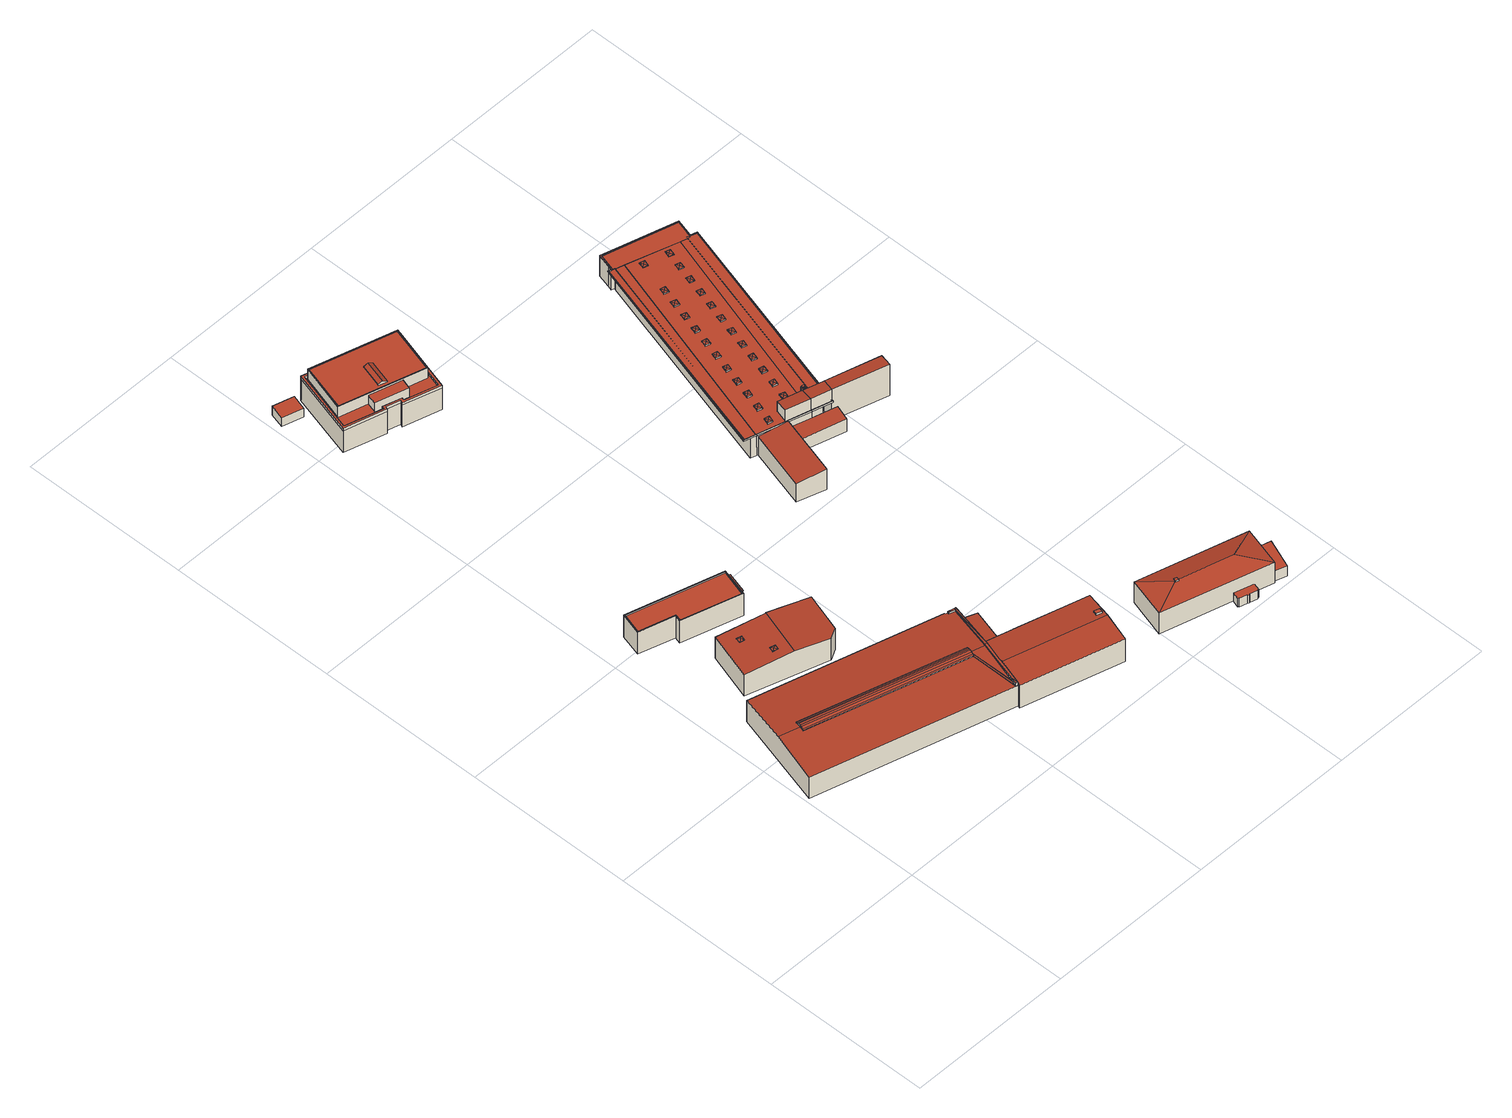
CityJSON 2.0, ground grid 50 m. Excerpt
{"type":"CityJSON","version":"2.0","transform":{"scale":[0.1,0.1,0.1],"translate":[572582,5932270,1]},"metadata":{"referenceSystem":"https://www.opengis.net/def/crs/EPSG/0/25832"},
"CityObjects":{
"building1":{"type":"Building","attributes":{"Grundfläche 2D":"227.270255","Grundhöhe NN":"1.413"},"children":["building1-1"],"geometry":[{"type":"Solid","lod":"3","boundaries":[[[[0,1,2,3,4,5]],[[6,7,8,9,10,11],[12,13,14,15,16,17]],[[3,2,14,13]],[[13,12,4,3]],[[5,4,12,17]],[[0,5,17,16]],[[1,0,16,15]],[[15,14,2,1]],[[6,11,18,19]],[[7,6,19,20]],[[8,7,20,21]],[[9,8,21,22]],[[10,9,22,23]],[[10,23,18,11]],[[18,23,22,21,20,19]]]],"semantics":{"surfaces":[{"type":"RoofSurface"},{"type":"WallSurface"},{"type":"GroundSurface"}],"values":[[0,0,1,1,1,1,1,1,1,1,1,1,1,1,2]]}}]},
"building1-1":{"type":"BuildingInstallation","parents":["building1"],"geometry":[{"type":"MultiSurface","lod":"3","boundaries":[[[24,25,26,27]],[[28,29,26,25]],[[29,30,27,26]],[[30,31,24,27]],[[31,28,25,24]],[[28,31,30,29]]],"semantics":{"surfaces":[{"type":"RoofSurface"},{"type":"WallSurface"},{"type":"OuterCeilingSurface"}],"values":[0,1,1,1,1,2]}}]},
"building2":{"type":"Building","attributes":{"Grundfläche 2D":"388.578905","Grundhöhe NN":"1.763"},"children":["building2-1","building2-2"],"geometry":[{"type":"Solid","lod":"3","boundaries":[[[[32,33,34,35,36,37]],[[38,35,34,39]],[[37,36,40,41]],[[32,37,41,42]],[[33,32,42,43]],[[34,33,43,44]],[[39,34,44,45]],[[38,39,45,46]],[[40,36,35,38,46]],[[41,40,46,45,44,43,42]]]],"semantics":{"surfaces":[{"type":"RoofSurface"},{"type":"WallSurface"},{"type":"GroundSurface"}],"values":[[0,0,1,1,1,1,1,1,1,2]]}}]},
"building2-1":{"type":"BuildingInstallation","parents":["building2"],"geometry":[{"type":"MultiSurface","lod":"3","boundaries":[[[47,48,49]],[[49,48,50]],[[51,48,47]],[[50,48,51]],[[52,53,47,49]],[[53,54,51,47]],[[54,55,50,51]],[[55,52,49,50]]],"semantics":{"surfaces":[{"type":"RoofSurface"},{"type":"WallSurface"}],"values":[0,0,0,0,1,1,1,1]}}]},
"building2-2":{"type":"BuildingInstallation","parents":["building2"],"geometry":[{"type":"MultiSurface","lod":"3","boundaries":[[[56,57,58]],[[56,59,57]],[[56,58,60]],[[56,60,59]],[[58,57,61,62]],[[60,58,62,63]],[[59,60,63,64]],[[57,59,64,61]]],"semantics":{"surfaces":[{"type":"RoofSurface"},{"type":"WallSurface"}],"values":[0,0,0,0,1,1,1,1]}}]},
"building3":{"type":"Building","attributes":{"Grundfläche 2D":"2282.810351","Grundhöhe NN":"3.374"},"children":["building3-1"],"geometry":[{"type":"Solid","lod":"3","boundaries":[[[[65,66,67,68]],[[69,66,65,70]],[[71,69,70,72]],[[73,71,72,74]],[[75,73,74,76]],[[77,75,76,78]],[[79,80,81,82,83,84,85,86,87,88,89,90]],[[91,92,93,86,94]],[[82,95,96,97,98,91,99,83]],[[91,98,92]],[[93,100,86]],[[100,87,86]],[[101,102,103]],[[104,102,101]],[[105,106,107,102]],[[107,108,102]],[[108,103,102]],[[109,110,111,112,113,114,106,105]],[[115,116,111,110]],[[117,111,116]],[[118,103,108]],[[119,120,121,122,123,124,112]],[[124,123,125,126,127,114]],[[68,67,85,84]],[[76,74,72,70,65,68,84,83,99,78]],[[77,78,99,91]],[[91,94,86,85,67,66,69,71,73,75,77]],[[104,101,90,89]],[[89,88,102,104]],[[92,116,115,110,109,105,102,88,87,100,93]],[[92,98,117,116]],[[98,97,119,111,117]],[[112,111,119]],[[107,106,114,127,128,129,118,108]],[[129,90,101,103,118]],[[79,90,130,131]],[[90,129,132,130]],[[80,79,131,133]],[[81,80,133,134]],[[95,82,81,134,135]],[[96,95,135,136]],[[129,128,127,126,137,132]],[[124,114,113,112]],[[138,121,120,119,97,96,136]],[[122,121,138,139]],[[125,123,122,139,140]],[[126,125,140,137]],[[135,134,133,131,130,132,137,140,139,138,136]]]],"semantics":{"surfaces":[{"type":"RoofSurface"},{"type":"WallSurface"},{"type":"GroundSurface"}],"values":[[0,0,0,0,0,0,0,0,0,0,0,0,0,0,0,0,0,0,0,0,0,0,0,1,1,1,1,1,1,1,1,1,1,1,1,1,1,1,1,1,1,1,1,1,1,1,1,2]]}}]},
"building3-1":{"type":"BuildingInstallation","parents":["building3"],"geometry":[{"type":"MultiSurface","lod":"3","boundaries":[[[141,142,143,144]],[[144,143,145,146]],[[141,144,146,147]],[[142,141,147,148]],[[143,142,148,145]]],"semantics":{"surfaces":[{"type":"RoofSurface"},{"type":"WallSurface"}],"values":[0,1,1,1,1]}}]},
"building4":{"type":"Building","attributes":{"Grundfläche 2D":"28.629310","Grundhöhe NN":"1.773"},"geometry":[{"type":"Solid","lod":"3","boundaries":[[[[149,150,151,152]],[[153,154,152,151]],[[154,155,149,152]],[[155,156,150,149]],[[156,153,151,150]],[[156,155,154,153]]]],"semantics":{"surfaces":[{"type":"RoofSurface"},{"type":"WallSurface"},{"type":"GroundSurface"}],"values":[[0,1,1,1,1,2]]}}]},
"building5":{"type":"Building","attributes":{"Grundfläche 2D":"82.542523","Grundhöhe NN":"3.360"},"geometry":[{"type":"Solid","lod":"3","boundaries":[[[[157,158,159,160]],[[158,157,137,161]],[[159,158,161,162]],[[160,159,162,132]],[[157,160,132,137]],[[161,137,132,162]]]],"semantics":{"surfaces":[{"type":"RoofSurface"},{"type":"WallSurface"},{"type":"GroundSurface"}],"values":[[0,1,1,1,1,2]]}}]},
"building6":{"type":"Building","attributes":{"Grundfläche 2D":"561.116743","Grundhöhe NN":"1.964"},"children":["building6-1"],"geometry":[{"type":"MultiSurface","lod":"3","boundaries":[[[163,164,165,166]],[[167,164,163,168]],[[169,170,171,172]],[[173,174,175,176]],[[177,178,179,180,181,182,183,184,185,186,187,188,189,190,191,192,193,194,195,196]],[[197,198,199,200,201,202,203,204,205,206,207,208,209,210,211,212,213,214,215,216,217,218,219,220,221]],[[222,223,224,225],[226,227,228,229,230,231]],[[232,166,165,233]],[[166,232,234,168,163]],[[235,167,168,234]],[[167,235,233,165,164]],[[230,229,169,172]],[[172,226,231]],[[172,231,230]],[[170,169,229,228]],[[228,227,171,170]],[[172,171,227,226]],[[178,177,175,174]],[[177,196,176,175]],[[196,195,173,176]],[[192,191,207,206]],[[191,190,208,207]],[[190,189,209,208]],[[210,209,189,188]],[[188,187,211,210]],[[187,186,212,211]],[[186,185,213,212]],[[214,213,185,184]],[[184,183,215,214]],[[183,182,216,215]],[[182,181,217,216]],[[236,237,219,218]],[[237,238,220,219]],[[238,239,221,220]],[[239,240,197,221]],[[240,241,198,197]],[[241,242,199,198]],[[242,243,244,201,200,199]],[[244,245,202,201]],[[245,246,203,202]],[[246,247,204,203]],[[247,248,205,204]],[[249,237,236,250,251,252,253,254]],[[237,249,254,253,255,238]],[[239,238,255,256]],[[240,239,256,257]],[[241,240,257,258]],[[242,241,258,259]],[[260,244,243,242,259,261]],[[245,244,260,262]],[[246,245,262,263]],[[247,246,263,264,265,266]],[[264,267,268,269,248,247,266,265]],[[206,205,248,269,268,267,252,251,250,236,218,217,181,180,225,224,193,192]],[[225,180,179,222]],[[174,173,195,194,223,222,179,178]],[[223,194,193,224]],[[257,256,255,253,252,267,264,263,262,260,261,259,258]]],"semantics":{"surfaces":[{"type":"RoofSurface"},{"type":"WallSurface"},{"type":"GroundSurface"}],"values":[0,0,0,0,0,0,0,1,1,1,1,1,1,1,1,1,1,1,1,1,1,1,1,1,1,1,1,1,1,1,1,1,1,1,1,1,1,1,1,1,1,1,1,1,1,1,1,1,1,1,1,1,1,1,1,1,1,2]}}]},
"building6-1":{"type":"BuildingInstallation","parents":["building6"],"geometry":[{"type":"MultiSurface","lod":"3","boundaries":[[[269,266,249,250]],[[269,268,265,266]],[[265,254,249,266]],[[249,254,251,250]],[[250,251,268,269]],[[265,268,251,254]]],"semantics":{"surfaces":[{"type":"RoofSurface"},{"type":"WallSurface"},{"type":"OuterCeilingSurface"}],"values":[0,1,1,1,1,2]}}]},
"building7":{"type":"Building","attributes":{"Grundfläche 2D":"51.402084","Grundhöhe NN":"3.355"},"geometry":[{"type":"Solid","lod":"3","boundaries":[[[[270,271,272,273]],[[274,275,273,272]],[[275,276,270,273]],[[276,277,271,270]],[[277,274,272,271]],[[277,276,275,274]]]],"semantics":{"surfaces":[{"type":"RoofSurface"},{"type":"WallSurface"},{"type":"GroundSurface"}],"values":[[0,1,1,1,1,2]]}}]},
"building8":{"type":"Building","attributes":{"Grundfläche 2D":"452.072650","Grundhöhe NN":"3.441"},"children":["building8-1"],"geometry":[{"type":"Solid","lod":"3","boundaries":[[[[278,279,280,281,282]],[[283,284,285,282,281,280]],[[280,279,278,286,284,283]],[[285,284,286]],[[287,288,289,290,291,292,293,294,295,296,297]],[[298,299,300,301]],[[291,290,302,303]],[[292,291,303,304]],[[293,292,304,305]],[[294,293,305,306]],[[295,294,306,307]],[[296,295,307,308]],[[297,296,308,309]],[[287,297,309,310]],[[288,287,310,311]],[[289,288,311,312]],[[299,298,313,314]],[[300,299,314,315]],[[298,301,316,313]],[[278,282,317,318]],[[289,312,319,286,278,318,302,290]],[[300,315,320,285,286,319,316,301]],[[282,285,320,317]],[[307,306,305,304,303,302,318,317,320,315,314,313,316,319,312,311,310,309,308]]]],"semantics":{"surfaces":[{"type":"RoofSurface"},{"type":"WallSurface"},{"type":"GroundSurface"}],"values":[[0,0,0,0,0,0,1,1,1,1,1,1,1,1,1,1,1,1,1,1,1,1,1,2]]}}]},
"building8-1":{"type":"BuildingInstallation","parents":["building8"],"geometry":[{"type":"MultiSurface","lod":"3","boundaries":[[[321,322,323,324]],[[283,325,322,321,326]],[[327,326,321,324]],[[325,328,323,322]],[[279,327,324,323,328,281]]],"semantics":{"surfaces":[{"type":"RoofSurface"},{"type":"WallSurface"}],"values":[0,1,1,1,1]}}]},
"building9":{"type":"Building","attributes":{"Grundfläche 2D":"139.114657","Grundhöhe NN":"1.530"},"children":["building9-1"],"geometry":[{"type":"Solid","lod":"3","boundaries":[[[[329,330,331,332,333,334,335,336,337]],[[338,339,337,336]],[[339,340,341,330,329,337]],[[341,342,331,330]],[[342,343,338,336,344,331]],[[342,341,340,339,338,343]],[[334,333,332,331,344,336,335]]]],"semantics":{"surfaces":[{"type":"RoofSurface"},{"type":"WallSurface"},{"type":"GroundSurface"}],"values":[[0,1,1,1,1,2,0]]}}]},
"building9-1":{"type":"BuildingInstallation","parents":["building9"],"geometry":[{"type":"MultiSurface","lod":"3","boundaries":[[[345,346,347,348,349,350,351,352,353]],[[332,333,348,347]],[[333,334,349,348]],[[334,335,350,349]],[[335,336,337,351,350]],[[352,351,337,329]],[[353,352,329,354]],[[345,353,354,355]],[[355,356,346,345]],[[356,332,347,346]]],"semantics":{"surfaces":[{"type":"RoofSurface"},{"type":"WallSurface"}],"values":[0,1,1,1,1,1,1,1,1,1]}}]},
"building10":{"type":"Building","attributes":{"Grundfläche 2D":"1237.501005","Grundhöhe NN":"1.464"},"children":["building10-1","building10-2","building10-3","building10-4","building10-5","building10-6","building10-7","building10-8","building10-9","building10-10","building10-11","building10-12","building10-13","building10-14","building10-15","building10-16","building10-17","building10-18","building10-19","building10-20","building10-21","building10-22","building10-23","building10-24"],"geometry":[{"type":"Solid","lod":"3","boundaries":[[[[357,358,359,360]],[[351,361,362,352]],[[329,363,364,365,366,367,368,330]],[[369,370,371,372,373]],[[374,375,376,377,378]],[[364,358,357,365]],[[359,358,364,367]],[[367,366,360,359]],[[357,360,366,365]],[[375,374,379,380,361,351,337]],[[362,361,380,363]],[[363,329,352,362]],[[351,352,329,337]],[[370,369,381,382]],[[371,370,382,383]],[[371,383,384,372]],[[376,375,337,339,385]],[[379,373,372,380]],[[368,367,364,363,380,372,384,386,387]],[[330,368,387,341]],[[337,329,330,341,340,339]],[[377,376,385,388]],[[378,377,388,389]],[[369,373,379,374,378,389,381]],[[388,385,339,340,341,387,386,384,383,382,381,389]]]],"semantics":{"surfaces":[{"type":"RoofSurface"},{"type":"WallSurface"},{"type":"GroundSurface"}],"values":[[0,0,0,0,0,1,1,1,1,1,1,1,1,1,1,1,1,1,1,1,1,1,1,1,2]]}}]},
"building10-1":{"type":"BuildingInstallation","parents":["building10"],"geometry":[{"type":"MultiSurface","lod":"3","boundaries":[[[390,391,392]],[[390,393,391]],[[390,392,394]],[[390,394,393]],[[392,391,395,396]],[[394,392,396,397]],[[393,394,397,398]],[[391,393,398,395]]],"semantics":{"surfaces":[{"type":"RoofSurface"},{"type":"WallSurface"}],"values":[0,0,0,0,1,1,1,1]}}]},
"building10-2":{"type":"BuildingInstallation","parents":["building10"],"geometry":[{"type":"MultiSurface","lod":"3","boundaries":[[[399,400,401]],[[399,402,400]],[[399,401,403]],[[399,403,402]],[[401,400,404,405]],[[403,401,405,406]],[[402,403,406,407]],[[400,402,407,404]]],"semantics":{"surfaces":[{"type":"RoofSurface"},{"type":"WallSurface"}],"values":[0,0,0,0,1,1,1,1]}}]},
"building10-3":{"type":"BuildingInstallation","parents":["building10"],"geometry":[{"type":"MultiSurface","lod":"3","boundaries":[[[408,409,410]],[[408,411,409]],[[408,410,412]],[[408,412,411]],[[410,409,413,414]],[[412,410,414,415]],[[411,412,415,416]],[[409,411,416,413]]],"semantics":{"surfaces":[{"type":"RoofSurface"},{"type":"WallSurface"}],"values":[0,0,0,0,1,1,1,1]}}]},
"building10-4":{"type":"BuildingInstallation","parents":["building10"],"geometry":[{"type":"MultiSurface","lod":"3","boundaries":[[[417,418,419]],[[417,420,418]],[[417,419,421]],[[417,421,420]],[[419,418,422,423]],[[421,419,423,424]],[[420,421,424,425]],[[418,420,425,422]]],"semantics":{"surfaces":[{"type":"RoofSurface"},{"type":"WallSurface"}],"values":[0,0,0,0,1,1,1,1]}}]},
"building10-5":{"type":"BuildingInstallation","parents":["building10"],"geometry":[{"type":"MultiSurface","lod":"3","boundaries":[[[426,427,428]],[[426,429,427]],[[426,428,430]],[[426,430,429]],[[428,427,431,432]],[[430,428,432,433]],[[429,430,433,434]],[[427,429,434,431]]],"semantics":{"surfaces":[{"type":"RoofSurface"},{"type":"WallSurface"}],"values":[0,0,0,0,1,1,1,1]}}]},
"building10-6":{"type":"BuildingInstallation","parents":["building10"],"geometry":[{"type":"MultiSurface","lod":"3","boundaries":[[[435,436,437]],[[435,438,436]],[[435,437,439]],[[435,439,438]],[[437,436,440,441]],[[439,437,441,442]],[[438,439,442,443]],[[436,438,443,440]]],"semantics":{"surfaces":[{"type":"RoofSurface"},{"type":"WallSurface"}],"values":[0,0,0,0,1,1,1,1]}}]},
"building10-7":{"type":"BuildingInstallation","parents":["building10"],"geometry":[{"type":"MultiSurface","lod":"3","boundaries":[[[444,445,446]],[[444,447,445]],[[444,446,448]],[[444,448,447]],[[446,445,449,450]],[[448,446,450,451]],[[447,448,451,452]],[[445,447,452,449]]],"semantics":{"surfaces":[{"type":"RoofSurface"},{"type":"WallSurface"}],"values":[0,0,0,0,1,1,1,1]}}]},
"building10-8":{"type":"BuildingInstallation","parents":["building10"],"geometry":[{"type":"MultiSurface","lod":"3","boundaries":[[[453,454,455]],[[453,456,454]],[[453,455,457]],[[453,457,456]],[[455,454,458,459]],[[457,455,459,460]],[[456,457,460,461]],[[454,456,461,458]]],"semantics":{"surfaces":[{"type":"RoofSurface"},{"type":"WallSurface"}],"values":[0,0,0,0,1,1,1,1]}}]},
"building10-9":{"type":"BuildingInstallation","parents":["building10"],"geometry":[{"type":"MultiSurface","lod":"3","boundaries":[[[462,463,464]],[[462,465,463]],[[462,464,466]],[[462,466,465]],[[464,463,467,468]],[[466,464,468,469]],[[465,466,469,470]],[[463,465,470,467]]],"semantics":{"surfaces":[{"type":"RoofSurface"},{"type":"WallSurface"}],"values":[0,0,0,0,1,1,1,1]}}]},
"building10-10":{"type":"BuildingInstallation","parents":["building10"],"geometry":[{"type":"MultiSurface","lod":"3","boundaries":[[[471,472,473]],[[471,474,472]],[[471,473,475]],[[471,475,474]],[[473,472,476,477]],[[475,473,477,478]],[[474,475,478,479]],[[472,474,479,476]]],"semantics":{"surfaces":[{"type":"RoofSurface"},{"type":"WallSurface"}],"values":[0,0,0,0,1,1,1,1]}}]},
"building10-11":{"type":"BuildingInstallation","parents":["building10"],"geometry":[{"type":"MultiSurface","lod":"3","boundaries":[[[480,481,482]],[[480,483,481]],[[480,482,484]],[[480,484,483]],[[482,481,485,486]],[[484,482,486,487]],[[483,484,487,488]],[[481,483,488,485]]],"semantics":{"surfaces":[{"type":"RoofSurface"},{"type":"WallSurface"}],"values":[0,0,0,0,1,1,1,1]}}]},
"building10-12":{"type":"BuildingInstallation","parents":["building10"],"geometry":[{"type":"MultiSurface","lod":"3","boundaries":[[[489,490,491]],[[489,492,490]],[[489,491,493]],[[489,493,492]],[[491,490,494,495]],[[493,491,495,496]],[[492,493,496,497]],[[490,492,497,494]]],"semantics":{"surfaces":[{"type":"RoofSurface"},{"type":"WallSurface"}],"values":[0,0,0,0,1,1,1,1]}}]},
"building10-13":{"type":"BuildingInstallation","parents":["building10"],"geometry":[{"type":"MultiSurface","lod":"3","boundaries":[[[498,499,500]],[[498,501,499]],[[498,500,502]],[[498,502,501]],[[500,499,503,504]],[[502,500,504,505]],[[501,502,505,506]],[[499,501,506,503]]],"semantics":{"surfaces":[{"type":"RoofSurface"},{"type":"WallSurface"}],"values":[0,0,0,0,1,1,1,1]}}]},
"building10-14":{"type":"BuildingInstallation","parents":["building10"],"geometry":[{"type":"MultiSurface","lod":"3","boundaries":[[[507,508,509]],[[507,510,508]],[[507,509,511]],[[507,511,510]],[[509,508,512,513]],[[511,509,513,514]],[[510,511,514,515]],[[508,510,515,512]]],"semantics":{"surfaces":[{"type":"RoofSurface"},{"type":"WallSurface"}],"values":[0,0,0,0,1,1,1,1]}}]},
"building10-15":{"type":"BuildingInstallation","parents":["building10"],"geometry":[{"type":"MultiSurface","lod":"3","boundaries":[[[516,517,518]],[[516,519,517]],[[516,518,520]],[[516,520,519]],[[518,517,521,522]],[[520,518,522,523]],[[519,520,523,524]],[[517,519,524,521]]],"semantics":{"surfaces":[{"type":"RoofSurface"},{"type":"WallSurface"}],"values":[0,0,0,0,1,1,1,1]}}]},
"building10-16":{"type":"BuildingInstallation","parents":["building10"],"geometry":[{"type":"MultiSurface","lod":"3","boundaries":[[[525,526,527]],[[525,528,526]],[[525,527,529]],[[525,529,528]],[[527,526,530,531]],[[529,527,531,532]],[[528,529,532,533]],[[526,528,533,530]]],"semantics":{"surfaces":[{"type":"RoofSurface"},{"type":"WallSurface"}],"values":[0,0,0,0,1,1,1,1]}}]},
"building10-17":{"type":"BuildingInstallation","parents":["building10"],"geometry":[{"type":"MultiSurface","lod":"3","boundaries":[[[534,535,536]],[[534,537,535]],[[534,536,538]],[[534,538,537]],[[539,540,536,535]],[[538,536,540,541]],[[541,542,537,538]],[[535,537,542,539]]],"semantics":{"surfaces":[{"type":"RoofSurface"},{"type":"WallSurface"}],"values":[0,0,0,0,1,1,1,1]}}]},
"building10-18":{"type":"BuildingInstallation","parents":["building10"],"geometry":[{"type":"MultiSurface","lod":"3","boundaries":[[[543,544,545]],[[543,546,544]],[[543,545,547]],[[543,547,546]],[[545,544,548,549]],[[547,545,549,550]],[[546,547,550,551]],[[544,546,551,548]]],"semantics":{"surfaces":[{"type":"RoofSurface"},{"type":"WallSurface"}],"values":[0,0,0,0,1,1,1,1]}}]},
"building10-19":{"type":"BuildingInstallation","parents":["building10"],"geometry":[{"type":"MultiSurface","lod":"3","boundaries":[[[552,553,554]],[[552,555,553]],[[552,554,556]],[[552,556,555]],[[557,558,554,553]],[[556,554,558,559]],[[559,560,555,556]],[[553,555,560,557]]],"semantics":{"surfaces":[{"type":"RoofSurface"},{"type":"WallSurface"}],"values":[0,0,0,0,1,1,1,1]}}]},
"building10-20":{"type":"BuildingInstallation","parents":["building10"],"geometry":[{"type":"MultiSurface","lod":"3","boundaries":[[[561,562,563]],[[561,564,562]],[[561,563,565]],[[561,565,564]],[[563,562,566,567]],[[565,563,567,568]],[[564,565,568,569]],[[562,564,569,566]]],"semantics":{"surfaces":[{"type":"RoofSurface"},{"type":"WallSurface"}],"values":[0,0,0,0,1,1,1,1]}}]},
"building10-21":{"type":"BuildingInstallation","parents":["building10"],"geometry":[{"type":"MultiSurface","lod":"3","boundaries":[[[570,571,572]],[[570,573,571]],[[570,572,574]],[[570,574,573]],[[572,571,575,576]],[[574,572,576,577]],[[573,574,577,578]],[[571,573,578,575]]],"semantics":{"surfaces":[{"type":"RoofSurface"},{"type":"WallSurface"}],"values":[0,0,0,0,1,1,1,1]}}]},
"building10-22":{"type":"BuildingInstallation","parents":["building10"],"geometry":[{"type":"MultiSurface","lod":"3","boundaries":[[[579,580,581]],[[579,582,580]],[[579,581,583]],[[579,583,582]],[[581,580,584,585]],[[583,581,585,586]],[[582,583,586,587]],[[580,582,587,584]]],"semantics":{"surfaces":[{"type":"RoofSurface"},{"type":"WallSurface"}],"values":[0,0,0,0,1,1,1,1]}}]},
"building10-23":{"type":"BuildingInstallation","parents":["building10"],"geometry":[{"type":"MultiSurface","lod":"3","boundaries":[[[588,589,590]],[[588,591,589]],[[588,590,592]],[[588,592,591]],[[590,589,593,594]],[[592,590,594,595]],[[591,592,595,596]],[[589,591,596,593]]],"semantics":{"surfaces":[{"type":"RoofSurface"},{"type":"WallSurface"}],"values":[0,0,0,0,1,1,1,1]}}]},
"building10-24":{"type":"BuildingInstallation","parents":["building10"],"geometry":[{"type":"MultiSurface","lod":"3","boundaries":[[[597,598,599]],[[597,600,598]],[[597,599,601]],[[597,601,600]],[[599,598,602,603]],[[601,599,603,604]],[[600,601,604,605]],[[598,600,605,602]]],"semantics":{"surfaces":[{"type":"RoofSurface"},{"type":"WallSurface"}],"values":[0,0,0,0,1,1,1,1]}}]},
"building11":{"type":"Building","attributes":{"Grundfläche 2D":"233.781114","Grundhöhe NN":"1.466"},"children":["building11-1","building11-2"],"geometry":[{"type":"MultiSurface","lod":"3","boundaries":[[[606,607,608,609,610,611,612,613]],[[614,615,616,362,361,617]],[[618,619,359,358,620]],[[621,622,368,367,623,624,625,626]],[[364,363,627,628]],[[620,629,630,618]],[[627,363,362,616]],[[361,362,363,380]],[[380,631,632,617,361]],[[633,614,617,632]],[[607,634,635,608]],[[635,636,609,608]],[[610,609,636,637]],[[637,638,611,610]],[[639,625,612,611,638]],[[613,612,625,624]],[[606,613,624,623]],[[616,615,628,627]],[[367,359,619,618,607,606,623]],[[358,359,367,364]],[[615,614,620,358,364,628]],[[640,641,639,638]],[[641,642,636,639]],[[642,643,637,636]],[[643,640,638,637]],[[368,622,644,387]],[[384,380,363,364,367,368,387,386]],[[631,380,384,645]],[[622,631,645,644]],[[633,634,646,647]],[[647,648,629,620,614,633]],[[630,629,648,649]],[[634,607,618,630,649,646]],[[386,387,644,645,384]],[[643,642,641,640]],[[647,646,649,648]],[[636,625,626,625,639]],[[364,367,368,622,621,626,625,636,635,634,633,632,631,380,363]]],"semantics":{"surfaces":[{"type":"RoofSurface"},{"type":"WallSurface"},{"type":"GroundSurface"}],"values":[0,0,0,0,0,0,1,1,1,1,1,1,1,1,1,1,1,1,1,1,1,1,1,1,1,1,1,1,1,1,1,1,1,2,2,2,0,0]}}]},
"building11-1":{"type":"BuildingInstallation","parents":["building11"],"geometry":[{"type":"MultiSurface","lod":"3","boundaries":[[[650,651,652]],[[651,653,652]],[[654,655,651,650]],[[652,653,656]],[[657,658,659]],[[656,653,657]],[[657,653,658]],[[654,660,661,655]],[[662,661,660]],[[663,661,662]],[[664,663,662]],[[665,663,664]],[[666,667,665]],[[667,663,665]],[[666,668,669,667]],[[668,670,671,669]],[[672,671,670]],[[673,674,672]],[[674,671,672]],[[675,674,673]],[[676,677,675]],[[677,674,675]],[[676,678,679,677]],[[678,659,658,679]],[[650,652,680,681]],[[654,650,681,682]],[[660,654,682,683]],[[662,660,683,684]],[[664,662,684,685]],[[665,664,685,686]],[[666,665,686,687]],[[668,666,687,688]],[[670,668,688,689]],[[672,670,689,690]],[[673,672,690,691]],[[675,673,691,692]],[[676,675,692,693]],[[678,676,693,694]],[[659,678,694,695]],[[657,659,695,696]],[[656,657,696,697]],[[652,656,697,680]]],"semantics":{"surfaces":[{"type":"RoofSurface"},{"type":"WallSurface"}],"values":[0,0,0,0,0,0,0,0,0,0,0,0,0,0,0,0,0,0,0,0,0,0,0,0,1,1,1,1,1,1,1,1,1,1,1,1,1,1,1,1,1,1]}}]},
"building11-2":{"type":"BuildingInstallation","parents":["building11"],"geometry":[{"type":"MultiSurface","lod":"3","boundaries":[[[698,699,700,701,702,703,704,705,706,707,708,709]],[[653,651,705,704]],[[651,655,706,705]],[[658,653,704,703]],[[655,661,707,706]],[[661,663,708,707]],[[663,667,709,708]],[[667,669,698,709]],[[669,671,699,698]],[[671,674,700,699]],[[674,677,701,700]],[[677,679,702,701]],[[679,658,703,702]]],"semantics":{"surfaces":[{"type":"RoofSurface"},{"type":"WallSurface"}],"values":[0,1,1,1,1,1,1,1,1,1,1,1,1]}}]},
"building12":{"type":"Building","attributes":{"Grundfläche 2D":"128.184064","Grundhöhe NN":"1.677"},"children":["building12-1"],"geometry":[{"type":"Solid","lod":"3","boundaries":[[[[621,626,625,639,638,637,710,711,712,713,714,333,332,331,330,368,622]],[[637,638,715,716]],[[710,637,716,717]],[[711,710,717,718]],[[712,711,718,719]],[[720,714,713,712,719,721]],[[722,723,714,720,724]],[[331,722,724,725]],[[622,368,330,331,725,726]],[[727,728,729,730,731,622,726,732]],[[639,729,728,733]],[[638,639,733,715]],[[721,719,718,717,716,715,733,728,727,732,726,725,724,720]],[[625,626,621,622,731,730,729,639]],[[333,714,723,722,331,332]],[[723,722,723,714]]]],"semantics":{"surfaces":[{"type":"RoofSurface"},{"type":"WallSurface"},{"type":"GroundSurface"}],"values":[[0,1,1,1,1,1,1,1,1,1,1,1,2,0,0,0]]}}]},
"building12-1":{"type":"BuildingInstallation","parents":["building12"],"geometry":[{"type":"MultiSurface","lod":"3","boundaries":[[[610,734,735,736,737,738,348,347,739,740,741,742,743,744,745,746,747,612,611]],[[723,740,739,748]],[[741,740,723,749]],[[742,741,749,750]],[[751,639,752,753,747,746,745,744,743,742,750,754]],[[753,625,612,747]],[[639,638,611,612,625]],[[638,637,610,611]],[[637,710,734,610]],[[710,711,735,734]],[[711,712,736,735]],[[712,713,714,738,737,736]],[[348,738,714,333]],[[333,332,347,348]],[[332,748,739,347]]],"semantics":{"surfaces":[{"type":"RoofSurface"},{"type":"WallSurface"}],"values":[0,1,1,1,1,1,1,1,1,1,1,1,1,1,1]}}]}
},
"vertices":[
[173,946,79],[342,897,79],[365,975,79],[91,1054,79],[74,995,79],[178,965,79],[90,1057,83],[72,993,83],[175,963,83],[170,944,83],[344,894,83],[367,977,83],[74,995,83],[91,1054,83],[365,975,83],[342,897,83],[173,946,83],[178,965,83],[367,977,4],[90,1057,4],[72,993,4],[175,963,4],[170,944,4],[344,894,4],
[376,969,70],[366,972,72],[349,912,72],[359,909,70],[366,972,68],[349,912,68],[359,909,68],[376,969,68],
[449,765,84],[327,803,95],[327,802,95],[283,664,95],[381,633,86],[413,650,84],[148,706,83],[191,844,83],[381,633,8],[413,650,8],[449,765,8],[327,803,8],[327,802,8],[191,844,8],[148,706,8],
[251,717,93],[256,708,94],[266,713,93],[262,699,93],[247,703,93],[266,713,92],[251,717,91],[247,703,91],[262,699,92],
[225,791,91],[235,796,88],[220,801,88],[230,782,88],[216,786,88],[235,796,87],[220,801,86],[216,786,86],[230,782,87],
[103,482,113],[570,351,113],[572,356,111],[104,488,111],[569,346,115],[102,478,115],[568,341,116],[100,472,116],[566,335,115],[98,467,115],[564,330,113],[97,461,113],[563,326,111],[96,457,111],[623,479,99],[623,481,99],[80,633,99],[40,489,109],[100,472,109],[104,488,108],[572,356,108],[568,341,109],[608,330,109],[646,466,100],[628,472,100],[630,477,99],[563,326,108],[568,189,99],[573,206,101],[564,330,108],[0,346,99],[574,186,99],[574,187,99],[568,188,99],[96,457,108],[573,207,101],[630,477,105],[646,466,105],[648,472,105],[628,472,105],[608,330,114],[614,328,114],[617,341,113],[652,465,105],[589,262,112],[573,207,110],[574,187,110],[588,235,111],[595,260,112],[598,272,112],[573,206,110],[568,189,110],[568,188,110],[653,471,105],[574,187,107],[574,186,107],[572,179,106],[862,98,106],[885,179,113],[595,260,113],[907,260,106],[617,341,106],[610,317,108],[614,328,109],[653,471,99],[630,477,24],[623,479,24],[653,471,24],[623,481,24],[80,633,24],[0,346,24],[574,186,24],[617,341,24],[572,179,24],[862,98,24],[907,260,24],
[884,205,118],[869,210,118],[866,199,118],[881,194,118],[866,199,112],[881,194,112],[884,205,111],[869,210,111],
[92,2170,39],[31,2187,39],[19,2143,39],[79,2126,39],[19,2143,8],[79,2126,8],[92,2170,8],[31,2187,8],
[617,341,57],[677,325,50],[713,454,50],[653,471,57],[677,325,24],[713,454,24],
[216,1989,133],[235,2056,133],[223,2060,126],[204,1993,126],[247,2053,126],[228,1986,126],[124,2152,122],[85,2016,122],[327,1946,122],[366,2083,122],[260,1963,120],[165,1990,120],[157,1961,120],[251,1934,120],[157,1961,88],[165,1990,88],[82,2014,88],[123,2155,88],[226,2125,88],[228,2129,88],[117,2161,88],[65,1978,88],[175,1946,88],[177,1954,88],[231,1939,88],[229,1931,88],[324,1904,88],[376,2086,88],[281,2114,88],[279,2110,88],[369,2084,88],[328,1944,88],[260,1963,88],[251,1934,88],[179,1939,97],[182,1947,97],[223,1935,97],[222,1933,97],[220,1927,97],[328,1896,97],[384,2090,97],[276,2121,97],[274,2112,97],[279,2110,97],[281,2114,97],[376,2086,97],[324,1904,97],[229,1931,97],[231,1939,97],[177,1954,97],[175,1946,97],[65,1978,97],[117,2161,97],[228,2129,97],[226,2125,97],[232,2123,97],[235,2133,97],[113,2168,97],[58,1974,97],[82,2014,125],[328,1944,125],[369,2084,125],[123,2155,125],[366,2083,125],[327,1946,125],[85,2016,125],[124,2152,125],[273,2109,125],[279,2108,125],[204,1993,122],[223,2060,122],[228,1986,122],[247,2053,122],[232,2123,88],[235,2133,88],[113,2168,88],[58,1974,88],[179,1939,88],[182,1947,88],[223,1935,88],[222,1933,88],[220,1927,88],[328,1896,88],[384,2090,88],[276,2121,88],[274,2112,88],[235,2133,63],[232,2123,63],[232,2123,61],[232,2123,10],[235,2133,10],[235,2133,61],[113,2168,10],[58,1974,10],[179,1939,10],[182,1947,10],[223,1935,10],[220,1927,10],[222,1933,10],[328,1896,10],[384,2090,10],[276,2121,10],[276,2121,61],[276,2121,63],[274,2112,10],[274,2112,61],[274,2112,63],
[720,340,72],[713,315,77],[905,261,77],[912,286,72],[905,261,24],[912,286,24],[720,340,24],[713,315,24],
[986,100,99],[1080,136,114],[1081,136,115],[1080,137,114],[1019,217,99],[1088,134,115],[1243,91,115],[1336,128,99],[1303,11,99],[1237,7,54],[1241,6,54],[1247,27,54],[1189,44,54],[1183,23,54],[1187,22,54],[1186,20,54],[1208,14,54],[1211,11,54],[1214,12,54],[1236,6,54],[1341,5,60],[1374,91,60],[1329,104,60],[1305,16,60],[1189,44,24],[1183,23,24],[1187,22,24],[1186,20,24],[1208,14,24],[1211,11,24],[1214,12,24],[1236,6,24],[1237,7,24],[1241,6,24],[1247,27,24],[1341,5,24],[1374,91,24],[1329,104,24],[1305,16,24],[1019,217,24],[986,100,24],[1303,11,24],[1336,128,24],
[1087,130,118],[1089,139,118],[1082,142,118],[1079,133,118],[1089,139,113],[1087,130,114],[1079,133,114],[1082,142,113],
[750,1237,76],[937,1859,79],[912,1866,79],[903,1869,79],[903,1871,79],[894,1874,79],[715,1245,76],[734,1240,76],[750,1235,76],[734,1240,5],[750,1235,5],[750,1237,5],[937,1859,5],[912,1866,5],[734,1241,5],[734,1241,76],
[895,1871,81],[902,1869,81],[903,1869,81],[903,1871,81],[894,1874,81],[715,1245,81],[750,1235,81],[750,1237,81],[717,1246,81],[717,1246,76],[895,1871,79],[902,1869,79],
[834,1218,117],[903,1198,117],[913,1235,113],[844,1254,113],[901,1192,81],[901,1194,81],[901,1194,76],[903,1198,76],[834,1218,76],[844,1254,76],[913,1235,76],[1088,1813,79],[825,1168,50],[960,1130,50],[972,1172,55],[901,1192,55],[837,1211,55],[837,1211,79],[807,1219,76],[755,1234,71],[705,1058,71],[787,1034,79],[837,1211,76],[901,1192,76],[825,1168,5],[960,1130,5],[972,1172,5],[901,1192,5],[755,1234,5],[901,1194,5],[1088,1813,5],[705,1058,5],[787,1034,5],
[932,1420,82],[936,1410,81],[941,1427,81],[922,1414,81],[927,1431,81],[936,1410,77],[941,1427,77],[927,1431,77],[922,1414,77],
[1014,1708,82],[1018,1698,81],[1023,1715,81],[1004,1702,81],[1009,1719,81],[1018,1698,78],[1023,1715,78],[1009,1719,78],[1004,1702,78],
[848,1393,82],[852,1382,81],[857,1399,81],[838,1386,81],[843,1403,81],[852,1382,77],[857,1399,77],[843,1403,77],[838,1386,77],
[904,1325,82],[909,1314,81],[914,1331,81],[895,1318,81],[900,1335,81],[909,1314,76],[914,1331,77],[900,1335,77],[895,1318,76],
[891,1277,82],[895,1266,81],[900,1283,81],[881,1270,81],[886,1287,81],[895,1266,76],[900,1283,76],[886,1287,76],[881,1270,76],
[916,1633,82],[921,1623,81],[926,1640,81],[907,1627,81],[912,1644,81],[921,1623,78],[926,1640,78],[912,1644,78],[907,1627,78],
[1041,1805,82],[1046,1794,81],[1051,1812,81],[1032,1799,81],[1037,1816,81],[1046,1794,78],[1051,1812,79],[1037,1816,79],[1032,1799,78],
[959,1517,82],[964,1506,81],[969,1523,81],[950,1510,81],[954,1528,81],[964,1506,77],[969,1523,77],[954,1528,77],[950,1510,77],
[903,1585,82],[907,1574,81],[912,1591,81],[893,1578,81],[898,1596,81],[907,1574,77],[912,1591,78],[898,1596,78],[893,1578,77],
[861,1441,82],[866,1430,81],[871,1447,81],[852,1434,81],[857,1451,81],[866,1430,77],[871,1447,77],[857,1451,77],[852,1434,77],
[820,1297,82],[825,1286,81],[830,1303,81],[811,1290,81],[816,1307,81],[825,1286,76],[830,1303,76],[816,1307,76],[811,1290,76],
[875,1488,82],[880,1478,81],[885,1495,81],[866,1482,81],[870,1499,81],[880,1478,77],[885,1495,77],[870,1499,77],[866,1482,77],
[986,1613,82],[991,1602,81],[996,1619,81],[977,1606,81],[982,1623,81],[991,1602,78],[996,1619,78],[982,1623,78],[977,1606,78],
[1028,1757,82],[1032,1747,81],[1037,1764,81],[1018,1751,81],[1023,1768,81],[1032,1747,78],[1037,1764,78],[1023,1768,78],[1018,1751,78],
[944,1729,82],[948,1718,81],[953,1736,81],[934,1722,81],[939,1740,81],[948,1718,78],[953,1736,78],[939,1740,78],[934,1722,78],
[1000,1661,82],[1005,1650,81],[1010,1667,81],[991,1654,81],[995,1671,81],[1005,1650,78],[1010,1667,78],[995,1671,78],[991,1654,78],
[918,1372,82],[923,1362,81],[927,1379,81],[908,1366,81],[913,1383,81],[923,1362,77],[927,1379,77],[913,1383,77],[908,1366,77],
[973,1565,82],[977,1554,81],[982,1571,81],[963,1558,81],[968,1576,81],[977,1554,77],[982,1571,78],[968,1576,78],[963,1558,77],
[930,1681,82],[935,1670,81],[940,1687,81],[920,1674,81],[925,1692,81],[935,1670,78],[940,1687,78],[925,1692,78],[920,1674,78],
[971,1825,82],[976,1815,81],[981,1832,81],[962,1819,81],[966,1836,81],[976,1815,78],[981,1832,79],[966,1836,79],[962,1819,78],
[807,1248,82],[811,1238,81],[816,1255,81],[797,1242,81],[802,1259,81],[811,1238,76],[816,1255,76],[802,1259,76],[797,1242,76],
[834,1345,82],[839,1334,81],[844,1351,81],[825,1338,81],[829,1355,81],[839,1334,76],[844,1351,77],[829,1355,77],[825,1338,76],
[945,1468,82],[950,1458,81],[955,1475,81],[936,1462,81],[941,1479,81],[950,1458,77],[955,1475,77],[941,1479,77],[936,1462,77],
[889,1537,82],[893,1526,81],[898,1543,81],[879,1530,81],[884,1547,81],[893,1526,77],[898,1543,77],[884,1547,77],[879,1530,77],
[970,1218,81],[972,1218,81],[1139,1804,81],[1120,1809,81],[1123,1821,81],[1122,1821,81],[1118,1808,81],[1137,1802,81],[962,1182,81],[960,1182,81],[959,1178,81],[960,1176,81],[972,1218,113],[970,1218,113],[962,1182,117],[1117,1805,79],[1108,1807,79],[970,1218,76],[1137,1802,79],[1118,1808,79],[1118,1807,79],[959,1178,76],[960,1182,76],[1120,1136,117],[1130,1173,113],[931,1184,76],[960,1176,76],[962,1182,76],[972,1218,76],[1139,1804,79],[1120,1809,79],[1123,1821,79],[1122,1821,79],[1118,1810,79],[1122,1821,5],[1118,1810,5],[1120,1809,5],[1123,1821,5],[1108,1807,5],[931,1184,5],[972,1218,5],[962,1182,5],[1120,1136,5],[1130,1173,5],
[936,1253,98],[934,1251,101],[937,1251,98],[935,1249,101],[934,1255,98],[933,1252,101],[937,1249,98],[937,1248,98],[935,1247,101],[937,1246,98],[930,1255,98],[931,1252,101],[929,1255,98],[929,1252,101],[927,1254,98],[926,1252,98],[925,1251,98],[927,1250,101],[925,1248,98],[927,1248,101],[926,1245,98],[928,1246,101],[927,1244,98],[929,1243,98],[930,1245,101],[930,1242,98],[932,1242,98],[932,1245,101],[935,1244,98],[933,1246,101],[937,1251,76],[936,1253,76],[934,1255,76],[930,1255,76],[929,1255,76],[927,1254,76],[926,1252,76],[925,1251,76],[925,1248,76],[926,1245,76],[927,1244,76],[929,1243,76],[930,1242,76],[932,1242,76],[935,1244,76],[937,1246,76],[937,1248,76],[937,1249,76],
[927,1248,104],[928,1246,104],[930,1245,104],[932,1245,104],[933,1246,104],[935,1247,104],[935,1249,104],[934,1251,104],[933,1252,104],[931,1252,104],[929,1252,104],[927,1250,104],
[1134,1861,79],[918,1923,79],[908,1885,79],[907,1883,79],[904,1871,79],[1122,1821,7],[1123,1821,7],[1134,1861,7],[918,1923,7],[908,1885,7],[904,1871,7],[907,1883,7],[913,1868,79],[906,1870,79],[913,1868,7],[912,1866,7],[1108,1807,7],[1109,1810,7],[1110,1812,7],[1110,1812,79],[1109,1810,79],[1109,1809,79],[1109,1809,7],[1118,1810,7],
[1134,1861,81],[918,1923,81],[908,1885,81],[907,1883,81],[904,1871,81],[906,1868,81],[906,1870,81],[920,1919,81],[1132,1859,81],[1121,1821,81],[1120,1820,81],[1118,1810,81],[1118,1809,81],[1117,1808,81],[906,1868,79],[920,1919,79],[1132,1859,79],[1120,1820,79],[1118,1809,79],[1117,1808,79],[1121,1821,79]
]}
